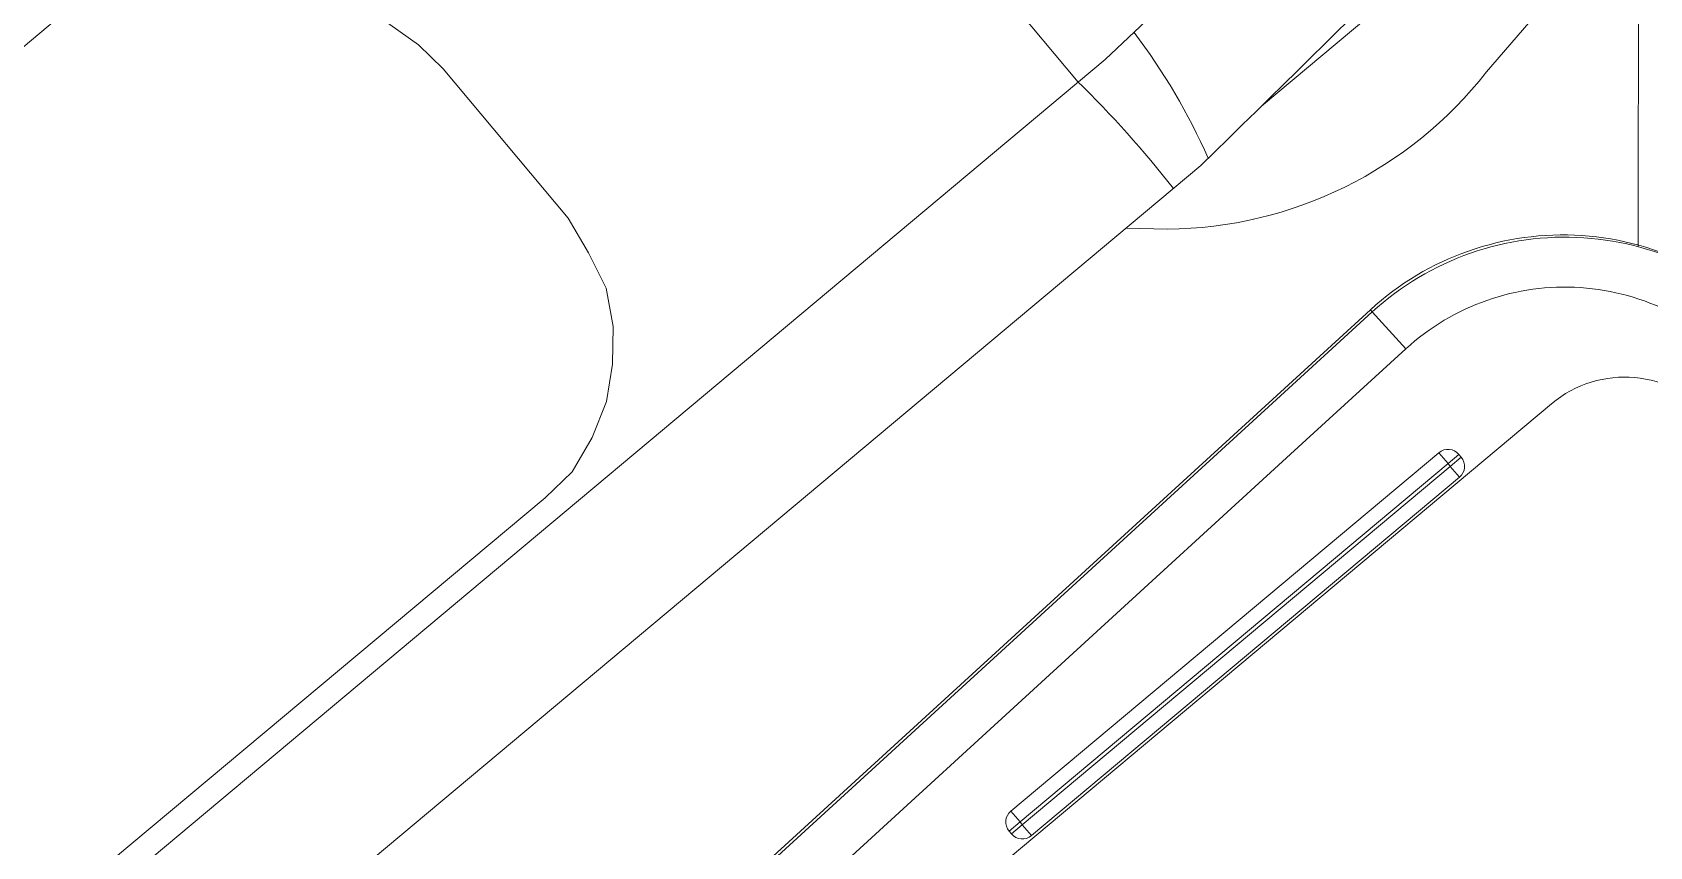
# Model space of a CAD drawing. Header units: metres. Extents: x 2999 to 3109, y 1752 to 1796.
# Drawn here: x 3008.227 to 3008.6804, y 1761.5707 to 1761.799 of the extents above; entities that cross this region are included whole.
import ezdxf

# ---------------------------------------------------------------- set-up
doc = ezdxf.new("R2010")
doc.units = ezdxf.units.M
doc.layers.add('PAREDES', color=7, linetype='Continuous')

msp = doc.modelspace()

# ---------------------------------------------------------------- linework, layer by layer
at = {"layer": 'PAREDES', "color": 253, "lineweight": 0}
for p, q in [((3008.024905406315, 1761.627895143965), (3008.610116284678, 1762.117798944591)), ((3008.520209758545, 1761.78505439244), (3008.247769765313, 1762.11049552504)), ((3008.677431823351, 1761.949000513642), (3008.677201687073, 1761.749004069898)), ((3008.677201687073, 1761.749004069898), (3008.67719007673, 1761.738914277856)), ((3008.414818388906, 1761.549963399176), (3008.602118141595, 1761.721259045176)), ((3008.602636781862, 1761.720639507369), (3008.574689010175, 1761.695079750729)), ((3008.602636781862, 1761.720639507369), (3008.602118141595, 1761.721259045176)), ((3008.602636781862, 1761.720639507369), (3008.612083477572, 1761.710310205277)), ((3008.612083477572, 1761.710310205277), (3008.584135674596, 1761.684750462242)), ((3008.424261833012, 1761.557506084151), (3008.574689056974, 1761.695079789907)), ((3008.652885077739, 1761.694893900775), (3008.483428803789, 1761.55303517178)), ((3008.433708301542, 1761.547177029663), (3008.584135744796, 1761.684750521009)), ((3008.621323160135, 1761.681187384101), (3008.501323593967, 1761.580730872248)), ((3008.623890738962, 1761.678120302239), (3008.503891172795, 1761.577663790385)), ((3008.621323160135, 1761.681187384101), (3008.623890738962, 1761.678120302239)), ((3008.623890738962, 1761.678120302239), (3008.626957820825, 1761.680687881067)), ((3008.62453263367, 1761.677353531773), (3008.623890738962, 1761.678120302239)), ((3008.62453263367, 1761.677353531773), (3008.627599715532, 1761.679921110601)), ((3008.627599715532, 1761.679921110601), (3008.626957820825, 1761.680687881067)), ((3008.62453263367, 1761.677353531773), (3008.504533067502, 1761.576897019919)), ((3008.627100212498, 1761.67428644991), (3008.50710064633, 1761.573829938057)), ((3008.62453263367, 1761.677353531773), (3008.627100212498, 1761.67428644991)), ((3008.501323593967, 1761.580730872248), (3008.503891172795, 1761.577663790385)), ((3008.503891172795, 1761.577663790385), (3008.500824090932, 1761.575096211557)), ((3008.500824090932, 1761.575096211557), (3008.501465985639, 1761.574329441091)), ((3008.504533067502, 1761.576897019919), (3008.501465985639, 1761.574329441091)), ((3008.503891172795, 1761.577663790385), (3008.504533067502, 1761.576897019919)), ((3008.504533067502, 1761.576897019919), (3008.50710064633, 1761.573829938057))]:
    msp.add_line(p, q, dxfattribs=at)
for points in [[(3008.083307850613, 1761.544300127544, -0.2346582876404976), (3007.925133162285, 1761.759266432766, -0.2724958945793168), (3007.959442696831, 1761.853194683326), (3008.16892830914, 1762.028563599821, 0.181631847813923), (3008.203581061533, 1762.090078862718), (3008.211600945273, 1762.142362222661, -0.2287867366479341), (3008.270719393946, 1762.222654907957), (3008.456475695666, 1762.332783742844, -0.2933850769830161), (3008.609810984076, 1762.305426634559, -0.1403447976405282), (3008.775789192375, 1762.107158621648, -0.2933837954723123), (3008.775745832841, 1761.951402016121), (3008.634657238219, 1761.787915709681, -0.2287867366479265), (3008.545216904377, 1761.743843802894), (3008.533636110218, 1761.744129072794)], [(3008.658473106204, 1761.914705990394), (3008.527747021538, 1761.791364141494), (3008.252525751375, 1761.560965235303, -0.4350229452937305), (3008.112958446694, 1761.571224476792), (3008.048783356064, 1761.647884345748)], [(3008.677747810731, 1761.883359365524, -0.00218350210216582), (3008.554621267147, 1761.761696600187), (3008.2789058487, 1761.530884022392, -0.431665861156817), (3008.08205066734, 1761.545831748159)]]:
    msp.add_lwpolyline(points, format="xyb", dxfattribs=at)
for points in [[(3008.571570394994, 1761.778318475689), (3008.677665074767, 1761.867134642252)], [(3008.342144167551, 1761.788809705747), (3008.335291377241, 1761.795542450678), (3008.327186862756, 1761.80122732645), (3008.318816164097, 1761.805776966629), (3008.3096137059, 1761.8084137711)], [(3008.377172936544, 1761.746966354779), (3008.342144167551, 1761.788809705747)], [(3008.370720074915, 1761.6685722416), (3008.378317786396, 1761.675844996547), (3008.383969455155, 1761.685442382104), (3008.388007679394, 1761.695513891719), (3008.389596614707, 1761.70596807409), (3008.389871496686, 1761.716538745042), (3008.387846785334, 1761.72731327101), (3008.382927783141, 1761.737185538546), (3008.377172936544, 1761.746966354779)], [(3008.239467854356, 1761.558695675614), (3008.370720074915, 1761.6685722416)]]:
    msp.add_lwpolyline(points, dxfattribs=at)
for centre, radius, start, end in [((3008.394641375117, 1761.691979119389), 0.1771909385531822, 23.8769757669865, 37.16074650904498), ((3008.303161051521, 1761.563506465142), 0.3101509718037482, 38.18901336576806, 45.65180736466029), ((3008.656624337945, 1761.661600669732), 0.08000214755194798, 39.93055818101064, 132.4410862547075), ((3008.656622621927, 1761.66160098433), 0.06600332562068636, 39.92867297077608, 132.4394266769233), ((3008.67342570716, 1761.670357247313), 0.031999452184512, 39.9340746787543, 129.9340703527086), ((3008.623890738962, 1761.678120302239), 0.003999931523064, 39.93406966956954, 129.9340721741569), ((3008.62453263367, 1761.677353531773), 0.003999931523064, 309.9340703527086, 39.93407968792233), ((3008.503891172795, 1761.577663790385), 0.003999931523064, 129.9340721741569, 219.9340746787543), ((3008.504533067502, 1761.576897019919), 0.003999931523064, 219.9340746787543, 309.9340703527086)]:
    msp.add_arc(centre, radius, start, end, dxfattribs=at)
msp.add_ellipse((3008.656114788353, 1761.662215718881), major_axis=(0.0511387798724541, -0.06153517018211836), ratio=0.9998474356070991, start_param=1.574388980865479, end_param=3.188993453979492, dxfattribs=at)

doc.saveas('drawing.dxf')
